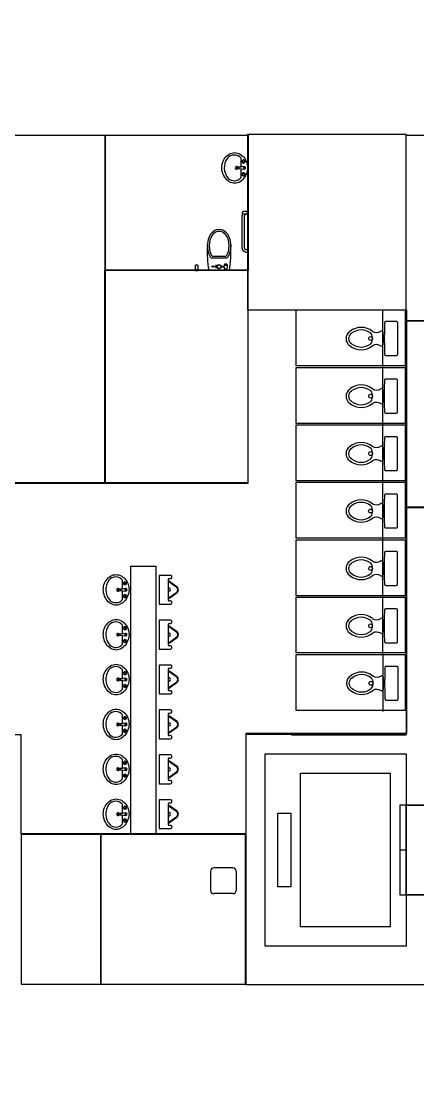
# Model space of a CAD drawing. Header units: millimetres. Extents: x -1174 to 68602, y -1793 to 70539.
# Drawn here: x 31747 to 37927, y 17907 to 34373 of the extents above; entities that cross this region are included whole.
import ezdxf

# ---------------------------------------------------------------- set-up
doc = ezdxf.new("R2010")
doc.units = ezdxf.units.MM
doc.header["$LTSCALE"] = 2000
doc.header["$MEASUREMENT"] = 0
for name, color, linetype in [('Column', 7, 'CONTINUOUS'), ('E&M', 7, 'CONTINUOUS'), ('Toilet', 7, 'CONTINUOUS'), ('Wall', 7, 'CONTINUOUS')]:
    doc.layers.add(name, color=color, linetype=linetype)

msp = doc.modelspace()

# ---------------------------------------------------------------- linework, layer by layer
at = {"layer": 'Column', "color": 3, "transparency": 33554687}
msp.add_line((35172, 30482, 530), (33172, 30482, 530), dxfattribs=at)
for points in [[(37745, 32602), (35273, 32602), (35273, 29870), (37745, 29870)], [(31633, 32593), (33054, 32593), (33054, 27171), (31633, 27171)], [(33053, 30492), (35281, 30492), (35281, 27171), (33053, 27171)], [(37747, 29701), (40275, 29701), (40275, 26793), (37747, 26793)], [(33454, 25872), (33844, 25872), (33844, 21689), (33454, 21689)], [(31747, 19351), (32988, 19351), (32988, 21689), (31747, 21689)], [(32988, 19351), (35244, 19351), (35244, 21689), (32988, 21689)]]:
    msp.add_lwpolyline(points, close=True, dxfattribs=at)
at = {"layer": 'Column', "color": 3, "transparency": 33554687, "extrusion": (0, -0.017452, 0.999848), "elevation": -2}
msp.add_lwpolyline([(33054, 32601), (35282, 32601), (35282, 30486), (33054, 30486), (33054, 32601)], dxfattribs=at)
at = {"layer": 'Column', "color": 3, "transparency": 33554687, "extrusion": (0, -0.017452, 0.999848)}
for points in [[(48347, 29697), (37747, 29697), (37747, 32597), (39147, 32597), (39147, 32197), (38147, 32197), (38147, 29997), (47647, 29997), (47647, 32597), (48347, 32597), (48347, 29697)], [(38047, 26787), (37747, 26787), (37747, 23248), (35247, 23248), (35247, 19349), (38047, 19349), (38047, 20748), (37747, 20748), (37747, 19949), (35547, 19949), (35547, 22948), (37747, 22948), (37747, 22148), (38047, 22148), (38047, 26787)]]:
    msp.add_lwpolyline(points, dxfattribs=at)
at = {"layer": 'Column', "color": 3, "transparency": 33554687}
msp.add_lwpolyline([(29245, 26797), (31639, 26797), (31639, 27166), (35284, 27166), (35284, 29872), (37751, 29872), (37751, 23263), (35247, 23263), (35247, 21698), (31749, 21698), (31749, 23244), (29245, 23244), (29245, 26797)], dxfattribs=at)
at = {"layer": 'Column', "color": 3, "transparency": 33554687, "elevation": 387}
msp.add_lwpolyline([(37747, 22145), (37747, 20745), (39164, 20744), (39164, 19349), (44327, 19346), (44327, 19945), (47647, 19945), (47647, 26384), (44727, 26384), (44727, 21345), (41105, 21351), (40285, 22294), (38044, 22299), (38044, 22145), (37747, 22145)], dxfattribs=at)
at = {"layer": 'E&M', "color": 252, "transparency": 33554687}
for p, q in [((35174, 32099, 558), (35174, 32234, 561)), ((35115, 32095, 558), (35092, 32072, 558)), ((35092, 32095, 558), (35115, 32072, 558)), ((35224, 32104, 558), (35119, 32094, 558)), ((35119, 32089, 558), (35182, 32100, 558)), ((35119, 32079, 558), (35182, 32068, 558)), ((35119, 32074, 558), (35224, 32064, 558)), ((35174, 31934, 555), (35174, 32069, 558)), ((34706, 30679, 534), (34956, 30679, 534)), ((34722, 30709, 534), (34941, 30709, 534)), ((34993, 30484, 530), (34669, 30484, 530)), ((34774, 30547, 531), (34724, 30549, 531)), ((34774, 30540, 531), (34724, 30538, 531)), ((34774, 30556, 531), (34774, 30531, 531)), ((34791, 30559, 531), (34776, 30559, 531)), ((34791, 30529, 531), (34776, 30529, 531)), ((34784, 30559, 531), (34784, 30554, 531)), ((34784, 30534, 531), (34784, 30529, 531)), ((34800, 30551, 531), (34786, 30551, 531)), ((34800, 30536, 531), (34786, 30536, 531)), ((34794, 30556, 531), (34794, 30531, 531)), ((34863, 30551, 531), (34874, 30551, 531)), ((34863, 30536, 531), (34874, 30536, 531)), ((34874, 30551, 531), (34874, 30536, 531)), ((34874, 30549, 531), (34899, 30549, 531)), ((34874, 30538, 531), (34899, 30538, 531)), ((34899, 30551, 531), (34906, 30551, 531)), ((34899, 30551, 531), (34899, 30536, 531)), ((34899, 30536, 531), (34906, 30536, 531)), ((34906, 30551, 531), (34906, 30536, 531)), ((34906, 30549, 531), (34909, 30549, 531)), ((34906, 30538, 531), (34909, 30538, 531)), ((34912, 30574, 532), (34959, 30574, 532)), ((34912, 30567, 532), (34959, 30567, 532)), ((34914, 30579, 532), (34956, 30579, 532)), ((34915, 30492, 530), (34915, 30484, 530)), ((34917, 30494, 530), (34952, 30494, 530)), ((34921, 30494, 530), (34921, 30513, 531)), ((34926, 30494, 530), (34926, 30511, 531)), ((34944, 30494, 530), (34944, 30511, 531)), ((34949, 30494, 530), (34949, 30513, 531)), ((34955, 30492, 530), (34955, 30484, 530)), ((37383, 28985, 725), (37383, 29860, 740)), ((37383, 29522, 735), (37383, 29323, 731)), ((37382, 28085, 788), (37382, 28961, 803)), ((37382, 28623, 797), (37382, 28423, 794)), ((37382, 27190, 772), (37382, 28065, 787)), ((37382, 27727, 781), (37382, 27528, 778)), ((37382, 26294, 756), (37382, 27170, 772)), ((37382, 26832, 766), (37382, 26632, 762)), ((37382, 25399, 741), (37382, 26274, 756)), ((37382, 25936, 750), (37382, 25737, 747)), ((33897, 25729, 449), (33897, 25279, 441)), ((34072, 25729, 449), (33897, 25729, 449)), ((33377, 25524, 446), (33272, 25514, 445)), ((33327, 25519, 445), (33327, 25654, 448)), ((34037, 25657, 448), (34037, 25350, 442)), ((34176, 25547, 446), (34045, 25643, 448)), ((34170, 25539, 446), (34053, 25625, 447)), ((34057, 25679, 448), (34072, 25679, 448)), ((33268, 25515, 445), (33246, 25492, 445)), ((33246, 25515, 445), (33268, 25492, 445)), ((33272, 25509, 445), (33336, 25520, 445)), ((33272, 25499, 445), (33336, 25488, 445)), ((33272, 25494, 445), (33377, 25484, 445)), ((33327, 25354, 443), (33327, 25489, 445)), ((34045, 25365, 443), (34176, 25460, 444)), ((34053, 25383, 443), (34170, 25468, 445)), ((37382, 24504, 725), (37382, 25379, 740)), ((33897, 25279, 441), (34072, 25279, 441)), ((34072, 25329, 442), (34057, 25329, 442)), ((33897, 25029, 437), (33897, 24579, 429)), ((34072, 25029, 437), (33897, 25029, 437)), ((37382, 25041, 735), (37382, 24842, 731)), ((33327, 24819, 433), (33327, 24954, 436)), ((34037, 24957, 436), (34037, 24651, 430)), ((34176, 24848, 434), (34045, 24943, 435)), ((34170, 24840, 434), (34053, 24925, 435)), ((34057, 24979, 436), (34072, 24979, 436)), ((33268, 24815, 433), (33246, 24793, 433)), ((33246, 24815, 433), (33268, 24793, 433)), ((33377, 24824, 433), (33272, 24814, 433)), ((33272, 24809, 433), (33336, 24820, 433)), ((33272, 24799, 433), (33336, 24788, 433)), ((33272, 24794, 433), (33377, 24784, 433)), ((33327, 24654, 430), (33327, 24789, 433)), ((34045, 24665, 431), (34176, 24760, 432)), ((34053, 24683, 431), (34170, 24768, 432)), ((33897, 24579, 429), (34072, 24579, 429)), ((34072, 24629, 430), (34057, 24629, 430)), ((37389, 23608, 725), (37389, 24484, 740)), ((33327, 24119, 421), (33327, 24254, 423)), ((33897, 24329, 425), (33897, 23879, 417)), ((34072, 24329, 425), (33897, 24329, 425)), ((34037, 24258, 423), (34037, 23951, 418)), ((34176, 24148, 422), (34045, 24243, 423)), ((34170, 24140, 421), (34053, 24225, 423)), ((34057, 24279, 424), (34072, 24279, 424)), ((33268, 24116, 421), (33246, 24093, 421)), ((33246, 24116, 421), (33268, 24093, 421)), ((33377, 24124, 421), (33272, 24114, 421)), ((33272, 24109, 421), (33336, 24120, 421)), ((33272, 24099, 421), (33336, 24088, 420)), ((33272, 24094, 421), (33377, 24084, 420)), ((33327, 23954, 418), (33327, 24089, 420)), ((34045, 23965, 418), (34176, 24061, 420)), ((34053, 23983, 419), (34170, 24069, 420)), ((37389, 24146, 735), (37389, 23946, 731)), ((33897, 23879, 417), (34072, 23879, 417)), ((34072, 23929, 418), (34057, 23929, 418)), ((33327, 23420, 409), (33327, 23554, 411)), ((33897, 23629, 412), (33897, 23179, 405)), ((34072, 23629, 412), (33897, 23629, 412)), ((34037, 23558, 411), (34037, 23251, 406)), ((34057, 23579, 412), (34072, 23579, 412)), ((33268, 23416, 409), (33246, 23393, 408)), ((33246, 23416, 409), (33268, 23393, 408)), ((33377, 23424, 409), (33272, 23414, 409)), ((33272, 23409, 409), (33336, 23420, 409)), ((33272, 23399, 408), (33336, 23388, 408)), ((33272, 23394, 408), (33377, 23384, 408)), ((33327, 23254, 406), (33327, 23389, 408)), ((34176, 23448, 409), (34045, 23543, 411)), ((34170, 23440, 409), (34053, 23525, 411)), ((34045, 23266, 406), (34176, 23361, 408)), ((34053, 23284, 406), (34170, 23369, 408)), ((34072, 23229, 405), (34057, 23229, 405)), ((33897, 23179, 405), (34072, 23179, 405)), ((33897, 22930, 400), (33897, 22480, 392)), ((34072, 22930, 400), (33897, 22930, 400)), ((33377, 22725, 397), (33272, 22715, 396)), ((33327, 22720, 397), (33327, 22855, 399)), ((34037, 22858, 399), (34037, 22551, 394)), ((34176, 22748, 397), (34045, 22843, 399)), ((34170, 22740, 397), (34053, 22825, 398)), ((34057, 22880, 399), (34072, 22880, 399)), ((33268, 22716, 397), (33246, 22693, 396)), ((33246, 22716, 397), (33268, 22693, 396)), ((33272, 22710, 396), (33336, 22721, 397)), ((33272, 22700, 396), (33336, 22689, 396)), ((33272, 22695, 396), (33377, 22685, 396)), ((33327, 22555, 394), (33327, 22689, 396)), ((34045, 22566, 394), (34176, 22661, 396)), ((34053, 22584, 394), (34170, 22669, 396)), ((33897, 22480, 392), (34072, 22480, 392)), ((34072, 22530, 393), (34057, 22530, 393)), ((33897, 22230, 388), (33897, 21780, 380)), ((34072, 22230, 388), (33897, 22230, 388)), ((33327, 22020, 384), (33327, 22155, 387)), ((34037, 22158, 387), (34037, 21851, 381)), ((34176, 22049, 385), (34045, 22144, 387)), ((34170, 22040, 385), (34053, 22126, 386)), ((34057, 22180, 387), (34072, 22180, 387)), ((33268, 22016, 384), (33246, 21994, 384)), ((33246, 22016, 384), (33268, 21994, 384)), ((33377, 22025, 384), (33272, 22015, 384)), ((33272, 22010, 384), (33336, 22021, 384)), ((33272, 22000, 384), (33336, 21989, 384)), ((33272, 21995, 384), (33377, 21985, 384)), ((33327, 21855, 381), (33327, 21990, 384)), ((34045, 21866, 382), (34176, 21961, 383)), ((34053, 21884, 382), (34170, 21969, 383)), ((33897, 21780, 380), (34072, 21780, 380)), ((34072, 21830, 381), (34057, 21830, 381)), ((37747, 21445, 374), (37647, 21445, 374)), ((34697, 21115, 369), (34697, 20815, 363)), ((35047, 21165, 369), (34747, 21165, 369)), ((35097, 21115, 369), (35097, 20815, 363)), ((35047, 20765, 362), (34747, 20765, 362))]:
    msp.add_line(p, q, dxfattribs=at)
at = {"layer": 'E&M', "color": 252, "transparency": 33554687, "extrusion": (0, -0.017452, 0.999848)}
for points, elevation in [([(35210, 31408), (35205, 31407), (35201, 31405), (35197, 31402), (35194, 31398), (35192, 31394), (35191, 31389), (35192, 31384), (35194, 31379), (35197, 31375), (35201, 31372), (35205, 31370), (35210, 31370)], -2), ([(35191, 31340), (35194, 31357), (35200, 31373)], -2), ([(35191, 30838), (35191, 31340)], -2), ([(35271, 31408), (35210, 31408)], -2), ([(35210, 31370), (35271, 31370)], -2), ([(35229, 31340), (35230, 31348), (35233, 31355), (35238, 31361), (35244, 31366), (35252, 31369), (35259, 31370)], -2), ([(35229, 30838), (35229, 31340)], -2), ([(35259, 31370), (35271, 31370)], -2), ([(35281, 31364), (35271, 31364), (35271, 31414), (35281, 31414), (35281, 31364)], -2), ([(34765, 31116), (34797, 31129), (34831, 31134)], -2), ([(34831, 31134), (34866, 31129), (34898, 31116)], -2), ([(34649, 30873), (34664, 30977)], -2), ([(34664, 30977), (34680, 31019), (34702, 31058)], -2), ([(34679, 30873), (34692, 30968)], -2), ([(34692, 30968), (34707, 31006), (34727, 31040)], -2), ([(34702, 31058), (34731, 31090), (34765, 31116)], -2), ([(34727, 31040), (34751, 31068), (34780, 31090)], -2), ([(34780, 31090), (34805, 31100), (34831, 31104)], -2), ([(34831, 31104), (34858, 31100), (34882, 31090)], -2), ([(34882, 31090), (34912, 31068), (34936, 31040)], -2), ([(34898, 31116), (34932, 31090), (34960, 31058)], -2), ([(34936, 31040), (34956, 31006), (34970, 30968)], -2), ([(34960, 31058), (34983, 31019), (34999, 30977)], -2), ([(34970, 30968), (34984, 30873)], -2), ([(34999, 30977), (35014, 30873)], -2), ([(34664, 30770), (34649, 30873)], -2), ([(34692, 30779), (34679, 30873)], -2), ([(34984, 30873), (34970, 30779)], -2), ([(35014, 30873), (34999, 30770)], -2), ([(35259, 30770), (35242, 30772), (35225, 30779), (35211, 30790), (35200, 30804), (35194, 30820), (35191, 30838)], -2), ([(35259, 30808), (35252, 30809), (35244, 30812), (35238, 30817), (35233, 30823), (35230, 30830), (35229, 30838)], -2), ([(35271, 30808), (35259, 30808)], -2), ([(35281, 30814), (35271, 30814), (35271, 30764), (35281, 30764), (35281, 30814)], -2), ([(34702, 30689), (34680, 30728), (34664, 30770)], -2), ([(34722, 30714), (34705, 30745), (34692, 30779)], -2), ([(34706, 30684), (34702, 30689)], -2), ([(34970, 30779), (34958, 30745), (34941, 30714)], -2), ([(34960, 30689), (34956, 30684)], -2), ([(34999, 30770), (34983, 30728), (34960, 30689)], -2), ([(35271, 30770), (35259, 30770)], -2), ([(34456, 30499), (34456, 30489), (34506, 30489), (34506, 30499), (34456, 30499)], -2), ([(34462, 30554), (34462, 30559), (34462, 30564), (34464, 30569), (34467, 30573), (34471, 30576), (34476, 30578), (34481, 30579), (34486, 30578), (34491, 30576), (34495, 30573), (34498, 30569), (34500, 30564), (34501, 30559), (34500, 30554)], -2), ([(34462, 30499), (34462, 30554)], -2), ([(34500, 30554), (34500, 30499)], -2), ([(37408, 29675), (37406, 29562), (37402, 29431), (37406, 29300), (37408, 29186)], 219), ([(37428, 29695), (37423, 29694), (37418, 29692), (37414, 29689), (37411, 29685), (37409, 29680), (37408, 29675)], 219), ([(37593, 29695), (37428, 29695)], 219), ([(37613, 29675), (37612, 29680), (37610, 29685), (37607, 29689), (37603, 29692), (37598, 29694), (37593, 29695)], 219), ([(37613, 29187), (37613, 29675)], 219), ([(37408, 29186), (37409, 29181), (37411, 29177), (37414, 29173), (37418, 29169), (37423, 29168), (37428, 29167)], 219), ([(37428, 29167), (37593, 29167)], 219), ([(37593, 29167), (37598, 29168), (37603, 29170), (37607, 29173), (37610, 29177), (37612, 29182), (37613, 29187)], 219), ([(37408, 28777), (37405, 28664), (37402, 28533), (37405, 28402), (37408, 28288)], 297), ([(37428, 28796), (37423, 28796), (37418, 28794), (37414, 28791), (37410, 28787), (37408, 28782), (37408, 28777)], 297), ([(37592, 28796), (37428, 28796)], 297), ([(37612, 28776), (37612, 28782), (37610, 28786), (37607, 28791), (37602, 28794), (37598, 28796), (37592, 28796)], 297), ([(37612, 28289), (37612, 28776)], 297), ([(37408, 28288), (37409, 28283), (37411, 28278), (37414, 28274), (37418, 28271), (37423, 28269), (37428, 28269)], 297), ([(37428, 28269), (37592, 28269)], 297), ([(37592, 28269), (37598, 28269), (37602, 28271), (37607, 28274), (37610, 28279), (37612, 28283), (37612, 28289)], 297), ([(37408, 27881), (37405, 27768), (37402, 27637), (37405, 27506), (37408, 27392)], 297), ([(37428, 27901), (37423, 27900), (37418, 27898), (37414, 27895), (37410, 27891), (37408, 27886), (37408, 27881)], 297), ([(37592, 27901), (37428, 27901)], 297), ([(37612, 27881), (37612, 27886), (37610, 27891), (37607, 27895), (37602, 27898), (37598, 27900), (37592, 27901)], 297), ([(37612, 27393), (37612, 27881)], 297), ([(37408, 27392), (37409, 27387), (37411, 27383), (37414, 27379), (37418, 27376), (37423, 27374), (37428, 27373)], 297), ([(37428, 27373), (37592, 27373)], 297), ([(37592, 27373), (37598, 27374), (37602, 27376), (37607, 27379), (37610, 27383), (37612, 27388), (37612, 27393)], 297), ([(37408, 26986), (37405, 26872), (37402, 26741), (37405, 26610), (37408, 26497)], 297), ([(37428, 27005), (37423, 27005), (37418, 27003), (37414, 27000), (37410, 26996), (37408, 26991), (37408, 26986)], 297), ([(37592, 27005), (37428, 27005)], 297), ([(37612, 26985), (37612, 26990), (37610, 26995), (37607, 26999), (37602, 27003), (37598, 27005), (37592, 27005)], 297), ([(37612, 26497), (37612, 26985)], 297), ([(37408, 26497), (37409, 26492), (37411, 26487), (37414, 26483), (37418, 26480), (37423, 26478), (37428, 26477)], 297), ([(37428, 26477), (37592, 26477)], 297), ([(37592, 26477), (37598, 26478), (37602, 26480), (37607, 26483), (37610, 26487), (37612, 26492), (37612, 26497)], 297), ([(37408, 26090), (37405, 25977), (37402, 25846), (37405, 25715), (37408, 25601)], 297), ([(37428, 26110), (37423, 26109), (37418, 26107), (37414, 26104), (37410, 26100), (37408, 26095), (37408, 26090)], 297), ([(37592, 26110), (37428, 26110)], 297), ([(37612, 26090), (37612, 26095), (37610, 26100), (37607, 26104), (37602, 26107), (37598, 26109), (37592, 26110)], 297), ([(37612, 25602), (37612, 26090)], 297), ([(37408, 25601), (37409, 25596), (37411, 25592), (37414, 25588), (37418, 25584), (37423, 25583), (37428, 25582)], 297), ([(37428, 25582), (37592, 25582)], 297), ([(37592, 25582), (37598, 25583), (37602, 25585), (37607, 25588), (37610, 25592), (37612, 25597), (37612, 25602)], 297), ([(37428, 25214), (37423, 25213), (37418, 25212), (37414, 25208), (37410, 25204), (37408, 25200), (37408, 25195)], 297), ([(37592, 25214), (37428, 25214)], 297), ([(37612, 25194), (37612, 25199), (37610, 25204), (37607, 25208), (37602, 25211), (37598, 25213), (37592, 25214)], 297), ([(37408, 25195), (37405, 25081), (37402, 24950), (37405, 24819), (37408, 24706)], 297), ([(37612, 24706), (37612, 25194)], 297), ([(37408, 24706), (37409, 24701), (37411, 24696), (37414, 24692), (37418, 24689), (37423, 24687), (37428, 24686)], 297), ([(37428, 24686), (37592, 24686)], 297), ([(37592, 24686), (37598, 24687), (37602, 24689), (37607, 24692), (37610, 24696), (37612, 24701), (37612, 24706)], 297), ([(37415, 24299), (37412, 24186), (37409, 24055), (37412, 23924), (37415, 23811)], 313), ([(37435, 24319), (37429, 24318), (37425, 24316), (37421, 24313), (37417, 24309), (37415, 24305), (37415, 24299)], 313), ([(37599, 24319), (37435, 24319)], 313), ([(37619, 24299), (37619, 24304), (37617, 24309), (37613, 24313), (37609, 24316), (37604, 24318), (37599, 24319)], 313), ([(37619, 23811), (37619, 24299)], 313), ([(37415, 23811), (37416, 23805), (37418, 23801), (37421, 23797), (37425, 23794), (37430, 23792), (37435, 23791)], 313), ([(37435, 23791), (37599, 23791)], 313), ([(37599, 23791), (37604, 23792), (37609, 23794), (37613, 23797), (37617, 23801), (37619, 23806), (37619, 23811)], 313)]:
    msp.add_lwpolyline(points, dxfattribs=dict(at, elevation=elevation))
for points in [[(36097, 20248), (36097, 22648), (37497, 22648), (37497, 20248), (36097, 20248)], [(37747, 20748), (37747, 22148), (37647, 22148), (37647, 20748), (37747, 20748)], [(35947, 22023), (35947, 20873), (35747, 20873), (35747, 22023), (35947, 22023)]]:
    msp.add_lwpolyline(points, dxfattribs=at)
for centre, major_axis, start_param, end_param in [((35067, 32146, 559), (-138, 0), 3.830517, 5.594261), ((35157, 32085, 558), (-246, 0), 5.63424, 7.012088), ((35211, 32184, 560), (-25, 0), 5.630909, 5.888264), ((35176, 32184, 560), (-15, 0), 2.445498, 3.837687), ((35211, 32184, 560), (-22.5, 0), 5.963346, 6.603024), ((35211, 32184, 560), (-25, 0), 0.394921, 0.652276), ((35193, 32214, 560), (-15, 0), 1.398301, 2.790489), ((35193, 32154, 559), (-15, 0), 3.492696, 4.884885), ((35211, 32184, 560), (-22.5, 0), 4.916149, 5.555827), ((35211, 32184, 560), (-22.5, 0), 0.727359, 1.367037), ((35211, 32184, 560), (-25, 0), 4.583711, 4.841067), ((35211, 32184, 560), (-25, 0), 1.442119, 1.699474), ((35228, 32214, 560), (-15, 0), 0.351103, 1.743292), ((35228, 32154, 559), (-15, 0), 4.539893, 5.932082), ((35211, 32184, 560), (-22.5, 0), 3.868951, 4.508629), ((35211, 32184, 560), (-22.5, 0), 1.774556, 2.414234), ((35245, 32184, 560), (-15, 0), 5.587091, 6.97928), ((35211, 32184, 560), (-25, 0), 3.536514, 3.793869), ((35211, 32184, 560), (-25, 0), 2.489316, 2.746672), ((35211, 32184, 560), (-22.5, 0), 2.821754, 3.461432), ((35104, 32084, 558), (-21, 0), 3.654972, 8.911398), ((35104, 32084, 558), (-16, 0), 3.795439, 8.770931), ((35119, 32084, 558), (-10, 0), 4.712389, 7.853982), ((35119, 32084, 558), (-5, 0), 4.712389, 7.853982), ((35211, 31984, 556), (-25, 0), 5.630909, 5.888264), ((35176, 31984, 556), (-15, 0), 2.445498, 3.837687), ((35211, 31984, 556), (-22.5, 0), 5.963346, 6.603024), ((35211, 31984, 556), (-25, 0), 0.394921, 0.652276), ((35193, 32014, 557), (-15, 0), 1.398301, 2.790489), ((35193, 31954, 556), (-15, 0), 3.492696, 4.884885), ((35211, 31984, 556), (-22.5, 0), 4.916149, 5.555827), ((35211, 31984, 556), (-22.5, 0), 0.727359, 1.367037), ((35211, 31984, 556), (-25, 0), 4.583711, 4.841067), ((35211, 31984, 556), (-25, 0), 1.442119, 1.699474), ((35228, 32014, 557), (-15, 0), 0.351103, 1.743292), ((35228, 31954, 556), (-15, 0), 4.539893, 5.932082), ((35211, 31984, 556), (-22.5, 0), 3.868951, 4.508629), ((35211, 31984, 556), (-22.5, 0), 1.774556, 2.414234), ((35224, 32084, 558), (-20, 0), 1.570796, 4.712389), ((35245, 31984, 556), (-15, 0), 5.587091, 6.97928), ((35211, 31984, 556), (-25, 0), 3.536514, 3.793869), ((35211, 31984, 556), (-25, 0), 2.489316, 2.746672), ((35211, 31984, 556), (-22.5, 0), 2.821754, 3.461432), ((35068, 32020, 557), (-137, 0), 0.810797, 2.455633), ((36442, 30772, 535), (-1795, 0), 6.229334, 6.444294), ((33221, 30772, 535), (-1795, 0), 2.980484, 3.195444), ((34724, 30544, 531), (-5.53, 0), 4.63008, 7.936291), ((34776, 30556, 531), (-2.5, 0), 4.712389, 6.283185), ((34776, 30531, 531), (-2.5, 0), 0, 1.570796), ((34786, 30554, 531), (-2.5, 0), 0, 1.570796), ((34786, 30534, 531), (-2.5, 0), 4.712389, 6.283185), ((34791, 30556, 531), (-2.5, 0), 3.141593, 4.712389), ((34791, 30531, 531), (-2.5, 0), 1.570796, 3.141593), ((34909, 30552, 531), (-2.5, 0), 1.570796, 3.130348), ((34909, 30536, 531), (-2.5, 0), 3.15472, 4.712389), ((35560, 30544, 531), (-649, 0), 6.239186, 6.27194), ((35365, 30543, 531), (-454, 0), 0.015693, 0.04394), ((34921, 30523, 531), (-10, 0), 0.036759, 1.11595), ((34922, 30572, 532), (-10, 0), 5.172072, 6.239186), ((34917, 30492, 530), (-2.5, 0), 4.712389, 6.283185), ((34936, 30491, 530), (-92.3, 0), 4.543818, 4.922193), ((34935, 30552, 531), (-41.6, 0), 1.11595, 1.984446), ((34948, 30573, 532), (-10, 0), 3.340654, 4.293939), ((34948, 30523, 531), (-10, 0), 1.984446, 2.949666), ((34952, 30492, 530), (-2.5, 0), 3.141593, 4.712389), ((34828, 30548, 531), (-133, 0), 2.940827, 3.349824), ((36940, 29422, 733), (-132, 0), 5.268988, 7.297382), ((36940, 29422, 733), (-92.5, 0), 5.268988, 7.297382), ((37045, 29321, 731), (-276, 0), 4.026341, 5.398437), ((37045, 29321, 731), (-236, 0), 4.026341, 5.398437), ((37099, 29422, 733), (-126, 0), 2.436576, 3.846609), ((37283, 29647, 737), (-129, 0), 1.063698, 2.138874), ((37363, 29522, 735), (-20, 0), 3.141593, 5.280467), ((37045, 29524, 735), (-276, 0), 0.884748, 2.256844), ((37045, 29524, 735), (-236, 0), 0.884748, 2.256844), ((37283, 29198, 729), (-129, 0), 4.144311, 5.219487), ((37363, 29323, 731), (-20, 0), 1.002719, 3.141593), ((37045, 28422, 794), (-276, 0), 4.026341, 5.398437), ((37045, 28422, 794), (-236, 0), 4.026341, 5.398437), ((36940, 28523, 795), (-132, 0), 5.268988, 7.297382), ((36940, 28523, 795), (-92.5, 0), 5.268988, 7.297382), ((37099, 28523, 795), (-126, 0), 2.436576, 3.846609), ((37282, 28748, 799), (-129, 0), 1.063698, 2.138874), ((37362, 28623, 797), (-20, 0), 3.141593, 5.280467), ((37045, 28624, 797), (-276, 0), 0.884748, 2.256844), ((37045, 28624, 797), (-236, 0), 0.884748, 2.256844), ((37282, 28298, 791), (-129, 0), 4.144311, 5.219487), ((37362, 28423, 794), (-20, 0), 1.002719, 3.141593), ((36940, 27628, 780), (-132, 0), 5.268988, 7.297382), ((36940, 27628, 780), (-92.5, 0), 5.268988, 7.297382), ((37045, 27526, 778), (-276, 0), 4.026341, 5.398437), ((37045, 27526, 778), (-236, 0), 4.026341, 5.398437), ((37099, 27628, 780), (-126, 0), 2.436576, 3.846609), ((37282, 27852, 784), (-129, 0), 1.063698, 2.138874), ((37362, 27727, 781), (-20, 0), 3.141593, 5.280467), ((37045, 27729, 781), (-276, 0), 0.884748, 2.256844), ((37045, 27729, 781), (-236, 0), 0.884748, 2.256844), ((37282, 27403, 776), (-129, 0), 4.144311, 5.219487), ((37362, 27528, 778), (-20, 0), 1.002719, 3.141593), ((36940, 26732, 764), (-132, 0), 5.268988, 7.297382), ((37045, 26631, 762), (-276, 0), 4.026341, 5.398437), ((37045, 26631, 762), (-236, 0), 4.026341, 5.398437), ((37282, 26957, 768), (-129, 0), 1.063698, 2.138874), ((37362, 26832, 766), (-20, 0), 3.141593, 5.280467), ((36940, 26732, 764), (-92.5, 0), 5.268988, 7.297382), ((37099, 26732, 764), (-126, 0), 2.436576, 3.846609), ((37045, 26833, 766), (-276, 0), 0.884748, 2.256844), ((37045, 26833, 766), (-236, 0), 0.884748, 2.256844), ((37282, 26507, 760), (-129, 0), 4.144311, 5.219487), ((37362, 26632, 762), (-20, 0), 1.002719, 3.141593), ((37045, 25735, 747), (-276, 0), 4.026341, 5.398437), ((36940, 25837, 748), (-132, 0), 5.268988, 7.297382), ((36940, 25837, 748), (-92.5, 0), 5.268988, 7.297382), ((37045, 25735, 747), (-236, 0), 4.026341, 5.398437), ((37099, 25837, 748), (-126, 0), 2.436576, 3.846609), ((37282, 26062, 752), (-129, 0), 1.063698, 2.138874), ((37362, 25936, 750), (-20, 0), 3.141593, 5.280467), ((33221, 25566, 446), (-138, 0), 3.830517, 5.594261), ((34072, 25704, 449), (-25, 0), 1.570796, 4.712389), ((37045, 25938, 750), (-276, 0), 0.884748, 2.256844), ((37045, 25938, 750), (-236, 0), 0.884748, 2.256844), ((37282, 25612, 745), (-129, 0), 4.144311, 5.219487), ((37362, 25737, 747), (-20, 0), 1.002719, 3.141593), ((33310, 25505, 445), (-246, 0), 5.63424, 7.012088), ((33257, 25504, 445), (-21, 0), 3.654972, 8.911398), ((33364, 25604, 447), (-25, 0), 5.630909, 5.888264), ((33329, 25604, 447), (-15, 0), 2.445498, 3.837687), ((33364, 25604, 447), (-22.5, 0), 5.963346, 6.603024), ((33364, 25604, 447), (-25, 0), 0.394921, 0.652276), ((33347, 25634, 447), (-15, 0), 1.398301, 2.790489), ((33347, 25574, 446), (-15, 0), 3.492696, 4.884885), ((33364, 25604, 447), (-22.5, 0), 4.916149, 5.555827), ((33364, 25604, 447), (-22.5, 0), 0.727359, 1.367037), ((33364, 25604, 447), (-25, 0), 4.583711, 4.841067), ((33364, 25604, 447), (-25, 0), 1.442119, 1.699474), ((33381, 25634, 447), (-15, 0), 0.351103, 1.743292), ((33381, 25574, 446), (-15, 0), 4.539893, 5.932082), ((33364, 25604, 447), (-22.5, 0), 3.868951, 4.508629), ((33364, 25604, 447), (-22.5, 0), 1.774556, 2.414234), ((33377, 25504, 445), (-20, 0), 1.570796, 4.712389), ((33399, 25604, 447), (-15, 0), 5.587091, 6.97928), ((33364, 25604, 447), (-25, 0), 3.536514, 3.793869), ((33364, 25604, 447), (-25, 0), 2.489316, 2.746672), ((33364, 25604, 447), (-22.5, 0), 2.821754, 3.461432), ((34057, 25659, 448), (-20, 0), 4.712389, 7.225185), ((34047, 25617, 447), (-10, 0), 4.083593, 6.283185), ((34047, 25504, 445), (-25, 0), 1.159279, 5.123906), ((34147, 25507, 445), (-40, 0), 3.405698, 4.083593), ((34147, 25507, 445), (-50, 0), 3.405698, 4.083593), ((33257, 25504, 445), (-16, 0), 3.795439, 8.770931), ((33272, 25504, 445), (-10, 0), 4.712389, 7.853982), ((33272, 25504, 445), (-5, 0), 4.712389, 7.853982), ((33364, 25404, 443), (-25, 0), 5.630909, 5.888264), ((33329, 25404, 443), (-15, 0), 2.445498, 3.837687), ((33364, 25404, 443), (-22.5, 0), 5.963346, 6.603024), ((33364, 25404, 443), (-25, 0), 0.394921, 0.652276), ((33347, 25434, 444), (-15, 0), 1.398301, 2.790489), ((33347, 25374, 443), (-15, 0), 3.492696, 4.884885), ((33364, 25404, 443), (-22.5, 0), 4.916149, 5.555827), ((33364, 25404, 443), (-22.5, 0), 0.727359, 1.367037), ((33364, 25404, 443), (-25, 0), 4.583711, 4.841067), ((33364, 25404, 443), (-25, 0), 1.442119, 1.699474), ((33381, 25434, 444), (-15, 0), 0.351103, 1.743292), ((33381, 25374, 443), (-15, 0), 4.539893, 5.932082), ((33364, 25404, 443), (-22.5, 0), 3.868951, 4.508629), ((33364, 25404, 443), (-22.5, 0), 1.774556, 2.414234), ((33399, 25404, 443), (-15, 0), 5.587091, 6.97928), ((33364, 25404, 443), (-25, 0), 3.536514, 3.793869), ((33364, 25404, 443), (-25, 0), 2.489316, 2.746672), ((33364, 25404, 443), (-22.5, 0), 2.821754, 3.461432), ((34057, 25349, 442), (-20, 0), 5.341185, 7.853982), ((34047, 25391, 443), (-10, 0), 0, 2.199593), ((34147, 25501, 445), (-40, 0), 2.199593, 2.877487), ((34147, 25501, 445), (-50, 0), 2.199593, 2.877487), ((34134, 25504, 445), (-52.5, 0), 2.877487, 3.405698), ((34134, 25504, 445), (-62.5, 0), 2.877487, 3.405698), ((33221, 25440, 444), (-137, 0), 0.810797, 2.455633), ((34072, 25304, 442), (-25, 0), 1.570796, 4.712389), ((34072, 25004, 436), (-25, 0), 1.570796, 4.712389), ((36940, 24941, 733), (-132, 0), 5.268988, 7.297382), ((37045, 24840, 731), (-276, 0), 4.026341, 5.398437), ((37045, 24840, 731), (-236, 0), 4.026341, 5.398437), ((37282, 25166, 737), (-129, 0), 1.063698, 2.138874), ((37362, 25041, 735), (-20, 0), 3.141593, 5.280467), ((33310, 24805, 433), (-246, 0), 5.63424, 7.012088), ((33221, 24866, 434), (-138, 0), 3.830517, 5.594261), ((33364, 24904, 435), (-25, 0), 5.630909, 5.888264), ((33329, 24904, 435), (-15, 0), 2.445498, 3.837687), ((33364, 24904, 435), (-22.5, 0), 5.963346, 6.603024), ((33364, 24904, 435), (-25, 0), 0.394921, 0.652276), ((33347, 24934, 435), (-15, 0), 1.398301, 2.790489), ((33347, 24874, 434), (-15, 0), 3.492696, 4.884885), ((33364, 24904, 435), (-22.5, 0), 4.916149, 5.555827), ((33364, 24904, 435), (-22.5, 0), 0.727359, 1.367037), ((33364, 24904, 435), (-25, 0), 4.583711, 4.841067), ((33364, 24904, 435), (-25, 0), 1.442119, 1.699474), ((33381, 24934, 435), (-15, 0), 0.351103, 1.743292), ((33381, 24874, 434), (-15, 0), 4.539893, 5.932082), ((33364, 24904, 435), (-22.5, 0), 3.868951, 4.508629), ((33364, 24904, 435), (-22.5, 0), 1.774556, 2.414234), ((33399, 24904, 435), (-15, 0), 5.587091, 6.97928), ((33364, 24904, 435), (-25, 0), 3.536514, 3.793869), ((33364, 24904, 435), (-25, 0), 2.489316, 2.746672), ((33364, 24904, 435), (-22.5, 0), 2.821754, 3.461432), ((34057, 24959, 436), (-20, 0), 4.712389, 7.225185), ((34047, 24917, 435), (-10, 0), 4.083593, 6.283185), ((36940, 24941, 733), (-92.5, 0), 5.268988, 7.297382), ((37099, 24941, 733), (-126, 0), 2.436576, 3.846609), ((33257, 24804, 433), (-21, 0), 3.654972, 8.911398), ((33257, 24804, 433), (-16, 0), 3.795439, 8.770931), ((33272, 24804, 433), (-10, 0), 4.712389, 7.853982), ((33272, 24804, 433), (-5, 0), 4.712389, 7.853982), ((33364, 24704, 431), (-25, 0), 5.630909, 5.888264), ((33329, 24704, 431), (-15, 0), 2.445498, 3.837687), ((33364, 24704, 431), (-22.5, 0), 5.963346, 6.603024), ((33347, 24734, 432), (-15, 0), 1.398301, 2.790489), ((33364, 24704, 431), (-22.5, 0), 4.916149, 5.555827), ((33364, 24704, 431), (-25, 0), 4.583711, 4.841067), ((33381, 24734, 432), (-15, 0), 0.351103, 1.743292), ((33364, 24704, 431), (-22.5, 0), 3.868951, 4.508629), ((33377, 24804, 433), (-20, 0), 1.570796, 4.712389), ((33399, 24704, 431), (-15, 0), 5.587091, 6.97928), ((33364, 24704, 431), (-25, 0), 3.536514, 3.793869), ((33364, 24704, 431), (-22.5, 0), 2.821754, 3.461432), ((34047, 24804, 433), (-25, 0), 1.159279, 5.123906), ((34147, 24807, 433), (-40, 0), 3.405698, 4.083593), ((34147, 24801, 433), (-40, 0), 2.199593, 2.877487), ((34147, 24807, 433), (-50, 0), 3.405698, 4.083593), ((34147, 24801, 433), (-50, 0), 2.199593, 2.877487), ((34134, 24804, 433), (-52.5, 0), 2.877487, 3.405698), ((34134, 24804, 433), (-62.5, 0), 2.877487, 3.405698), ((37045, 25042, 735), (-276, 0), 0.884748, 2.256844), ((37045, 25042, 735), (-236, 0), 0.884748, 2.256844), ((37282, 24716, 729), (-129, 0), 4.144311, 5.219487), ((37362, 24842, 731), (-20, 0), 1.002719, 3.141593), ((33221, 24741, 432), (-137, 0), 0.810797, 2.455633), ((33364, 24704, 431), (-25, 0), 0.394921, 0.652276), ((33347, 24674, 431), (-15, 0), 3.492696, 4.884885), ((33364, 24704, 431), (-22.5, 0), 0.727359, 1.367037), ((33364, 24704, 431), (-25, 0), 1.442119, 1.699474), ((33381, 24674, 431), (-15, 0), 4.539893, 5.932082), ((33364, 24704, 431), (-22.5, 0), 1.774556, 2.414234), ((33364, 24704, 431), (-25, 0), 2.489316, 2.746672), ((34057, 24649, 430), (-20, 0), 5.341185, 7.853982), ((34047, 24691, 431), (-10, 0), 0, 2.199593), ((34072, 24604, 429), (-25, 0), 1.570796, 4.712389), ((33310, 24106, 421), (-246, 0), 5.63424, 7.012088), ((33221, 24167, 422), (-138, 0), 3.830517, 5.594261), ((33364, 24204, 422), (-25, 0), 5.630909, 5.888264), ((33329, 24204, 422), (-15, 0), 2.445498, 3.837687), ((33364, 24204, 422), (-22.5, 0), 5.963346, 6.603024), ((33347, 24234, 423), (-15, 0), 1.398301, 2.790489), ((33364, 24204, 422), (-22.5, 0), 4.916149, 5.555827), ((33364, 24204, 422), (-25, 0), 4.583711, 4.841067), ((33381, 24234, 423), (-15, 0), 0.351103, 1.743292), ((33364, 24204, 422), (-22.5, 0), 3.868951, 4.508629), ((33399, 24204, 422), (-15, 0), 5.587091, 6.97928), ((33364, 24204, 422), (-25, 0), 3.536514, 3.793869), ((33364, 24204, 422), (-22.5, 0), 2.821754, 3.461432), ((34057, 24259, 423), (-20, 0), 4.712389, 7.225185), ((34047, 24217, 423), (-10, 0), 4.083593, 6.283185), ((34072, 24304, 424), (-25, 0), 1.570796, 4.712389), ((37052, 23945, 731), (-276, 0), 4.026341, 5.398437), ((33257, 24104, 421), (-21, 0), 3.654972, 8.911398), ((33257, 24104, 421), (-16, 0), 3.795439, 8.770931), ((33272, 24104, 421), (-10, 0), 4.712389, 7.853982), ((33272, 24104, 421), (-5, 0), 4.712389, 7.853982), ((33364, 24204, 422), (-25, 0), 0.394921, 0.652276), ((33347, 24174, 422), (-15, 0), 3.492696, 4.884885), ((33364, 24204, 422), (-22.5, 0), 0.727359, 1.367037), ((33364, 24204, 422), (-25, 0), 1.442119, 1.699474), ((33381, 24174, 422), (-15, 0), 4.539893, 5.932082), ((33364, 24204, 422), (-22.5, 0), 1.774556, 2.414234), ((33377, 24104, 421), (-20, 0), 1.570796, 4.712389), ((33364, 24204, 422), (-25, 0), 2.489316, 2.746672), ((34047, 24104, 421), (-25, 0), 1.159279, 5.123906), ((34147, 24107, 421), (-40, 0), 3.405698, 4.083593), ((34147, 24101, 421), (-40, 0), 2.199593, 2.877487), ((34147, 24107, 421), (-50, 0), 3.405698, 4.083593), ((34147, 24101, 421), (-50, 0), 2.199593, 2.877487), ((34134, 24104, 421), (-52.5, 0), 2.877487, 3.405698), ((34134, 24104, 421), (-62.5, 0), 2.877487, 3.405698), ((36947, 24046, 733), (-132, 0), 5.268988, 7.297382), ((36947, 24046, 733), (-92.5, 0), 5.268988, 7.297382), ((37052, 23945, 731), (-236, 0), 4.026341, 5.398437), ((37106, 24046, 733), (-126, 0), 2.436576, 3.846609), ((37289, 24271, 737), (-129, 0), 1.063698, 2.138874), ((37369, 24146, 735), (-20, 0), 3.141593, 5.280467), ((33221, 24041, 420), (-137, 0), 0.810797, 2.455633), ((33364, 24004, 419), (-25, 0), 5.630909, 5.888264), ((33329, 24004, 419), (-15, 0), 2.445498, 3.837687), ((33364, 24004, 419), (-22.5, 0), 5.963346, 6.603024), ((33364, 24004, 419), (-25, 0), 0.394921, 0.652276), ((33347, 24034, 420), (-15, 0), 1.398301, 2.790489), ((33347, 23974, 418), (-15, 0), 3.492696, 4.884885), ((33364, 24004, 419), (-22.5, 0), 4.916149, 5.555827), ((33364, 24004, 419), (-22.5, 0), 0.727359, 1.367037), ((33364, 24004, 419), (-25, 0), 4.583711, 4.841067), ((33364, 24004, 419), (-25, 0), 1.442119, 1.699474), ((33381, 24034, 420), (-15, 0), 0.351103, 1.743292), ((33381, 23974, 418), (-15, 0), 4.539893, 5.932082), ((33364, 24004, 419), (-22.5, 0), 3.868951, 4.508629), ((33364, 24004, 419), (-22.5, 0), 1.774556, 2.414234), ((33399, 24004, 419), (-15, 0), 5.587091, 6.97928), ((33364, 24004, 419), (-25, 0), 3.536514, 3.793869), ((33364, 24004, 419), (-25, 0), 2.489316, 2.746672), ((33364, 24004, 419), (-22.5, 0), 2.821754, 3.461432), ((34057, 23949, 418), (-20, 0), 5.341185, 7.853982), ((34047, 23991, 419), (-10, 0), 0, 2.199593), ((34072, 23904, 417), (-25, 0), 1.570796, 4.712389), ((37052, 24147, 735), (-276, 0), 0.884748, 2.256844), ((37052, 24147, 735), (-236, 0), 0.884748, 2.256844), ((37289, 23821, 729), (-129, 0), 4.144311, 5.219487), ((37369, 23946, 731), (-20, 0), 1.002719, 3.141593), ((33310, 23406, 409), (-246, 0), 5.63424, 7.012088), ((33221, 23467, 410), (-138, 0), 3.830517, 5.594261), ((34057, 23559, 411), (-20, 0), 4.712389, 7.225185), ((34072, 23604, 412), (-25, 0), 1.570796, 4.712389), ((33257, 23404, 409), (-21, 0), 3.654972, 8.911398), ((33257, 23404, 409), (-16, 0), 3.795439, 8.770931), ((33272, 23404, 409), (-10, 0), 4.712389, 7.853982), ((33272, 23404, 409), (-5, 0), 4.712389, 7.853982), ((33364, 23504, 410), (-25, 0), 5.630909, 5.888264), ((33329, 23504, 410), (-15, 0), 2.445498, 3.837687), ((33364, 23504, 410), (-22.5, 0), 5.963346, 6.603024), ((33364, 23504, 410), (-25, 0), 0.394921, 0.652276), ((33347, 23534, 411), (-15, 0), 1.398301, 2.790489), ((33347, 23474, 410), (-15, 0), 3.492696, 4.884885), ((33364, 23504, 410), (-22.5, 0), 4.916149, 5.555827), ((33364, 23504, 410), (-22.5, 0), 0.727359, 1.367037), ((33364, 23504, 410), (-25, 0), 4.583711, 4.841067), ((33364, 23504, 410), (-25, 0), 1.442119, 1.699474), ((33381, 23534, 411), (-15, 0), 0.351103, 1.743292), ((33381, 23474, 410), (-15, 0), 4.539893, 5.932082), ((33364, 23504, 410), (-22.5, 0), 3.868951, 4.508629), ((33364, 23504, 410), (-22.5, 0), 1.774556, 2.414234), ((33377, 23404, 409), (-20, 0), 1.570796, 4.712389), ((33399, 23504, 410), (-15, 0), 5.587091, 6.97928), ((33364, 23504, 410), (-25, 0), 3.536514, 3.793869), ((33364, 23504, 410), (-25, 0), 2.489316, 2.746672), ((33364, 23504, 410), (-22.5, 0), 2.821754, 3.461432), ((34047, 23517, 410), (-10, 0), 4.083593, 6.283185), ((34047, 23404, 409), (-25, 0), 1.159279, 5.123906), ((34147, 23408, 409), (-40, 0), 3.405698, 4.083593), ((34147, 23401, 408), (-40, 0), 2.199593, 2.877487), ((34147, 23408, 409), (-50, 0), 3.405698, 4.083593), ((34147, 23401, 408), (-50, 0), 2.199593, 2.877487), ((34134, 23404, 409), (-52.5, 0), 2.877487, 3.405698), ((34134, 23404, 409), (-62.5, 0), 2.877487, 3.405698), ((33221, 23341, 407), (-137, 0), 0.810797, 2.455633), ((33364, 23304, 407), (-25, 0), 5.630909, 5.888264), ((33329, 23304, 407), (-15, 0), 2.445498, 3.837687), ((33364, 23304, 407), (-22.5, 0), 5.963346, 6.603024), ((33364, 23304, 407), (-25, 0), 0.394921, 0.652276), ((33347, 23334, 407), (-15, 0), 1.398301, 2.790489), ((33347, 23275, 406), (-15, 0), 3.492696, 4.884885), ((33364, 23304, 407), (-22.5, 0), 4.916149, 5.555827), ((33364, 23304, 407), (-22.5, 0), 0.727359, 1.367037), ((33364, 23304, 407), (-25, 0), 4.583711, 4.841067), ((33364, 23304, 407), (-25, 0), 1.442119, 1.699474), ((33381, 23334, 407), (-15, 0), 0.351103, 1.743292), ((33381, 23275, 406), (-15, 0), 4.539893, 5.932082), ((33364, 23304, 407), (-22.5, 0), 3.868951, 4.508629), ((33364, 23304, 407), (-22.5, 0), 1.774556, 2.414234), ((33399, 23304, 407), (-15, 0), 5.587091, 6.97928), ((33364, 23304, 407), (-25, 0), 3.536514, 3.793869), ((33364, 23304, 407), (-25, 0), 2.489316, 2.746672), ((33364, 23304, 407), (-22.5, 0), 2.821754, 3.461432), ((34057, 23249, 406), (-20, 0), 5.341185, 7.853982), ((34047, 23292, 407), (-10, 0), 0, 2.199593), ((34072, 23204, 405), (-25, 0), 1.570796, 4.712389), ((33221, 22767, 397), (-138, 0), 3.830517, 5.594261), ((34072, 22905, 400), (-25, 0), 1.570796, 4.712389), ((33310, 22706, 396), (-246, 0), 5.63424, 7.012088), ((33257, 22705, 396), (-21, 0), 3.654972, 8.911398), ((33364, 22805, 398), (-25, 0), 5.630909, 5.888264), ((33329, 22805, 398), (-15, 0), 2.445498, 3.837687), ((33364, 22805, 398), (-22.5, 0), 5.963346, 6.603024), ((33364, 22805, 398), (-25, 0), 0.394921, 0.652276), ((33347, 22835, 399), (-15, 0), 1.398301, 2.790489), ((33347, 22775, 398), (-15, 0), 3.492696, 4.884885), ((33364, 22805, 398), (-22.5, 0), 4.916149, 5.555827), ((33364, 22805, 398), (-22.5, 0), 0.727359, 1.367037), ((33364, 22805, 398), (-25, 0), 4.583711, 4.841067), ((33364, 22805, 398), (-25, 0), 1.442119, 1.699474), ((33381, 22835, 399), (-15, 0), 0.351103, 1.743292), ((33381, 22775, 398), (-15, 0), 4.539893, 5.932082), ((33364, 22805, 398), (-22.5, 0), 3.868951, 4.508629), ((33364, 22805, 398), (-22.5, 0), 1.774556, 2.414234), ((33377, 22705, 396), (-20, 0), 1.570796, 4.712389), ((33399, 22805, 398), (-15, 0), 5.587091, 6.97928), ((33364, 22805, 398), (-25, 0), 3.536514, 3.793869), ((33364, 22805, 398), (-25, 0), 2.489316, 2.746672), ((33364, 22805, 398), (-22.5, 0), 2.821754, 3.461432), ((34057, 22860, 399), (-20, 0), 4.712389, 7.225185), ((34047, 22817, 398), (-10, 0), 4.083593, 6.283185), ((34047, 22705, 396), (-25, 0), 1.159279, 5.123906), ((34147, 22708, 396), (-40, 0), 3.405698, 4.083593), ((34147, 22708, 396), (-50, 0), 3.405698, 4.083593), ((33257, 22705, 396), (-16, 0), 3.795439, 8.770931), ((33272, 22705, 396), (-10, 0), 4.712389, 7.853982), ((33272, 22705, 396), (-5, 0), 4.712389, 7.853982), ((33364, 22605, 395), (-25, 0), 5.630909, 5.888264), ((33329, 22605, 395), (-15, 0), 2.445498, 3.837687), ((33364, 22605, 395), (-22.5, 0), 5.963346, 6.603024), ((33364, 22605, 395), (-25, 0), 0.394921, 0.652276), ((33347, 22635, 395), (-15, 0), 1.398301, 2.790489), ((33347, 22575, 394), (-15, 0), 3.492696, 4.884885), ((33364, 22605, 395), (-22.5, 0), 4.916149, 5.555827), ((33364, 22605, 395), (-22.5, 0), 0.727359, 1.367037), ((33364, 22605, 395), (-25, 0), 4.583711, 4.841067), ((33364, 22605, 395), (-25, 0), 1.442119, 1.699474), ((33381, 22635, 395), (-15, 0), 0.351103, 1.743292), ((33381, 22575, 394), (-15, 0), 4.539893, 5.932082), ((33364, 22605, 395), (-22.5, 0), 3.868951, 4.508629), ((33364, 22605, 395), (-22.5, 0), 1.774556, 2.414234), ((33399, 22605, 395), (-15, 0), 5.587091, 6.97928), ((33364, 22605, 395), (-25, 0), 3.536514, 3.793869), ((33364, 22605, 395), (-25, 0), 2.489316, 2.746672), ((33364, 22605, 395), (-22.5, 0), 2.821754, 3.461432), ((34057, 22550, 394), (-20, 0), 5.341185, 7.853982), ((34047, 22592, 394), (-10, 0), 0, 2.199593), ((34147, 22701, 396), (-40, 0), 2.199593, 2.877487), ((34147, 22701, 396), (-50, 0), 2.199593, 2.877487), ((34134, 22705, 396), (-52.5, 0), 2.877487, 3.405698), ((34134, 22705, 396), (-62.5, 0), 2.877487, 3.405698), ((33221, 22641, 395), (-137, 0), 0.810797, 2.455633), ((34072, 22505, 393), (-25, 0), 1.570796, 4.712389), ((34072, 22205, 388), (-25, 0), 1.570796, 4.712389), ((33310, 22006, 384), (-246, 0), 5.63424, 7.012088), ((33221, 22067, 385), (-138, 0), 3.830517, 5.594261), ((33364, 22105, 386), (-25, 0), 5.630909, 5.888264), ((33329, 22105, 386), (-15, 0), 2.445498, 3.837687), ((33364, 22105, 386), (-22.5, 0), 5.963346, 6.603024), ((33364, 22105, 386), (-25, 0), 0.394921, 0.652276), ((33347, 22135, 386), (-15, 0), 1.398301, 2.790489), ((33347, 22075, 385), (-15, 0), 3.492696, 4.884885), ((33364, 22105, 386), (-22.5, 0), 4.916149, 5.555827), ((33364, 22105, 386), (-22.5, 0), 0.727359, 1.367037), ((33364, 22105, 386), (-25, 0), 4.583711, 4.841067), ((33364, 22105, 386), (-25, 0), 1.442119, 1.699474), ((33381, 22135, 386), (-15, 0), 0.351103, 1.743292), ((33381, 22075, 385), (-15, 0), 4.539893, 5.932082), ((33364, 22105, 386), (-22.5, 0), 3.868951, 4.508629), ((33364, 22105, 386), (-22.5, 0), 1.774556, 2.414234), ((33399, 22105, 386), (-15, 0), 5.587091, 6.97928), ((33364, 22105, 386), (-25, 0), 3.536514, 3.793869), ((33364, 22105, 386), (-25, 0), 2.489316, 2.746672), ((33364, 22105, 386), (-22.5, 0), 2.821754, 3.461432), ((34057, 22160, 387), (-20, 0), 4.712389, 7.225185), ((34047, 22118, 386), (-10, 0), 4.083593, 6.283185), ((33257, 22005, 384), (-21, 0), 3.654972, 8.911398), ((33257, 22005, 384), (-16, 0), 3.795439, 8.770931), ((33272, 22005, 384), (-10, 0), 4.712389, 7.853982), ((33272, 22005, 384), (-5, 0), 4.712389, 7.853982), ((33364, 21905, 382), (-25, 0), 5.630909, 5.888264), ((33329, 21905, 382), (-15, 0), 2.445498, 3.837687), ((33364, 21905, 382), (-22.5, 0), 5.963346, 6.603024), ((33347, 21935, 383), (-15, 0), 1.398301, 2.790489), ((33364, 21905, 382), (-22.5, 0), 4.916149, 5.555827), ((33364, 21905, 382), (-25, 0), 4.583711, 4.841067), ((33381, 21935, 383), (-15, 0), 0.351103, 1.743292), ((33364, 21905, 382), (-22.5, 0), 3.868951, 4.508629), ((33377, 22005, 384), (-20, 0), 1.570796, 4.712389), ((33399, 21905, 382), (-15, 0), 5.587091, 6.97928), ((33364, 21905, 382), (-25, 0), 3.536514, 3.793869), ((33364, 21905, 382), (-22.5, 0), 2.821754, 3.461432), ((34047, 22005, 384), (-25, 0), 1.159279, 5.123906), ((34147, 22008, 384), (-40, 0), 3.405698, 4.083593), ((34147, 22002, 384), (-40, 0), 2.199593, 2.877487), ((34147, 22008, 384), (-50, 0), 3.405698, 4.083593), ((34147, 22002, 384), (-50, 0), 2.199593, 2.877487), ((34134, 22005, 384), (-52.5, 0), 2.877487, 3.405698), ((34134, 22005, 384), (-62.5, 0), 2.877487, 3.405698), ((33221, 21941, 383), (-137, 0), 0.810797, 2.455633), ((33364, 21905, 382), (-25, 0), 0.394921, 0.652276), ((33347, 21875, 382), (-15, 0), 3.492696, 4.884885), ((33364, 21905, 382), (-22.5, 0), 0.727359, 1.367037), ((33364, 21905, 382), (-25, 0), 1.442119, 1.699474), ((33381, 21875, 382), (-15, 0), 4.539893, 5.932082), ((33364, 21905, 382), (-22.5, 0), 1.774556, 2.414234), ((33364, 21905, 382), (-25, 0), 2.489316, 2.746672), ((34057, 21850, 381), (-20, 0), 5.341185, 7.853982), ((34047, 21892, 382), (-10, 0), 0, 2.199593), ((34072, 21805, 381), (-25, 0), 1.570796, 4.712389), ((34747, 21115, 369), (-50, 0), 4.712389, 6.283185), ((35047, 21115, 369), (-50, 0), 3.141593, 4.712389), ((34747, 20815, 363), (-50, 0), 0, 1.570796), ((35047, 20815, 363), (-50, 0), 1.570796, 3.141593)]:
    msp.add_ellipse(centre, major_axis=major_axis, ratio=0.999848, start_param=start_param, end_param=end_param, dxfattribs=at)
for centre, major_axis in [((35211, 32184, 560), (-15, 0)), ((35211, 31984, 556), (-15, 0)), ((35224, 32084, 558), (-10, 0)), ((34831, 30544, 531), (-32.5, 0)), ((34831, 30544, 531), (-27.5, 0)), ((37190, 29422, 733), (-30, 0)), ((37190, 28523, 795), (-30, 0)), ((37190, 27628, 780), (-30, 0)), ((37190, 26732, 764), (-30, 0)), ((37190, 25837, 748), (-30, 0)), ((33364, 25604, 447), (-15, 0)), ((33364, 25404, 443), (-15, 0)), ((33377, 25504, 445), (-10, 0)), ((33364, 24904, 435), (-15, 0)), ((37190, 24941, 733), (-30, 0)), ((33364, 24704, 431), (-15, 0)), ((33377, 24804, 433), (-10, 0)), ((33364, 24204, 422), (-15, 0)), ((33377, 24104, 421), (-10, 0)), ((37196, 24046, 733), (-30, 0)), ((33364, 24004, 419), (-15, 0)), ((33364, 23504, 410), (-15, 0)), ((33377, 23404, 409), (-10, 0)), ((33364, 23304, 407), (-15, 0)), ((33364, 22805, 398), (-15, 0)), ((33364, 22605, 395), (-15, 0)), ((33377, 22705, 396), (-10, 0)), ((33364, 22105, 386), (-15, 0)), ((33364, 21905, 382), (-15, 0)), ((33377, 22005, 384), (-10, 0))]:
    msp.add_ellipse(centre, major_axis=major_axis, ratio=0.999848, dxfattribs=at)
at = {"layer": 'E&M', "color": 252, "transparency": 33554687, "extrusion": (0, 0.017452, -0.999848)}
msp.add_open_spline([(35074, 32321, 562), (35014, 32321, 562), (34894, 32249, 561), (34848, 32030, 557), (34981, 31836, 554), (35167, 31836, 554), (35299, 32030, 557), (35253, 32249, 561), (35133, 32321, 562), (35074, 32321, 562)], degree=3, dxfattribs=at)
at = {"layer": 'E&M', "color": 252, "transparency": 33554687, "extrusion": (-1.1e-15, 0.017452, -0.999848)}
msp.add_open_spline([(33227, 25741, 449), (33167, 25741, 449), (33048, 25669, 448), (33002, 25450, 444), (33134, 25256, 441), (33320, 25256, 441), (33452, 25450, 444), (33406, 25669, 448), (33287, 25741, 449), (33227, 25741, 449)], degree=3, dxfattribs=at)
at = {"layer": 'E&M', "color": 252, "transparency": 33554687, "extrusion": (-6e-16, 0.017452, -0.999848)}
msp.add_open_spline([(33227, 25041, 437), (33167, 25041, 437), (33048, 24969, 436), (33002, 24750, 432), (33134, 24556, 429), (33320, 24556, 429), (33452, 24750, 432), (33406, 24969, 436), (33287, 25041, 437), (33227, 25041, 437)], degree=3, dxfattribs=at)
at = {"layer": 'E&M', "color": 252, "transparency": 33554687, "extrusion": (-4e-16, 0.017452, -0.999848)}
msp.add_open_spline([(33227, 24342, 425), (33167, 24342, 425), (33048, 24270, 424), (33002, 24051, 420), (33134, 23856, 416), (33320, 23856, 416), (33452, 24051, 420), (33406, 24270, 424), (33287, 24342, 425), (33227, 24342, 425)], degree=3, dxfattribs=at)
at = {"layer": 'E&M', "color": 252, "transparency": 33554687, "extrusion": (7e-16, 0.017452, -0.999848)}
msp.add_open_spline([(33227, 23642, 413), (33167, 23642, 413), (33048, 23570, 411), (33002, 23351, 408), (33134, 23157, 404), (33320, 23157, 404), (33452, 23351, 408), (33406, 23570, 411), (33287, 23642, 413), (33227, 23642, 413)], degree=3, dxfattribs=at)
at = {"layer": 'E&M', "color": 252, "transparency": 33554687, "extrusion": (-3e-16, 0.017452, -0.999848)}
msp.add_open_spline([(33227, 22942, 400), (33167, 22942, 400), (33048, 22870, 399), (33002, 22651, 395), (33134, 22457, 392), (33320, 22457, 392), (33452, 22651, 395), (33406, 22870, 399), (33287, 22942, 400), (33227, 22942, 400)], degree=3, dxfattribs=at)
at = {"layer": 'E&M', "color": 252, "transparency": 33554687, "extrusion": (2e-16, 0.017452, -0.999848)}
msp.add_open_spline([(33227, 22242, 388), (33167, 22242, 388), (33048, 22170, 387), (33002, 21951, 383), (33134, 21757, 380), (33320, 21757, 380), (33452, 21951, 383), (33406, 22170, 387), (33287, 22242, 388), (33227, 22242, 388)], degree=3, dxfattribs=at)
at = {"layer": 'Toilet', "color": 4, "transparency": 33554687}
msp.add_line((35961, 23244, 406), (37746, 23244, 406), dxfattribs=at)
for points in [[(36032, 29869), (37730, 29869), (37730, 28997), (36032, 28997)], [(36033, 28972), (37730, 28972), (37730, 28099), (36033, 28099)], [(36033, 28077), (37730, 28077), (37730, 27205), (36033, 27205)], [(36033, 27180), (37730, 27180), (37730, 26308), (36033, 26308)], [(36033, 26284), (37730, 26284), (37730, 25412), (36033, 25412)], [(36033, 25390), (37730, 25390), (37730, 24518), (36033, 24518)], [(36033, 24493), (37730, 24493), (37730, 23621), (36033, 23621)]]:
    msp.add_lwpolyline(points, close=True, dxfattribs=at)
at = {"layer": 'Wall', "color": 121}
msp.add_line((35247, 19466, 340), (35247, 19346, 338), dxfattribs=at)
at = {"layer": 'Wall', "color": 1, "transparency": 33554687, "extrusion": (0, -0.017452, 0.999848), "elevation": 29}
msp.add_lwpolyline([(-1174, 70550), (10194, 67927), (41775, 67927), (68602, 70523), (66390, 60349), (66390, 21333), (68572, -1793), (57178, 836), (25597, 836), (-1174, -1754), (-1174, 70550)], dxfattribs=at)

doc.saveas('drawing.dxf')
